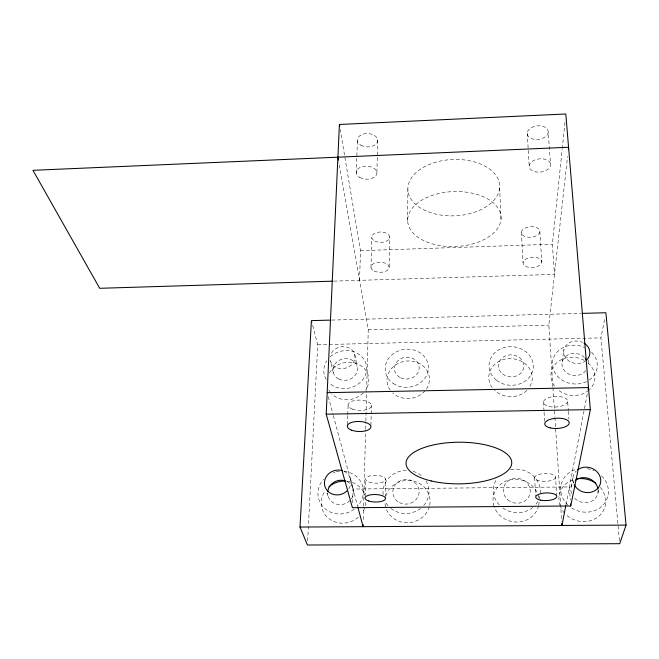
<?xml version="1.0" encoding="UTF-8"?>
<svg xmlns="http://www.w3.org/2000/svg" width="659" height="659" viewBox="0 0 659 659"><rect width="100%" height="100%" fill="white"/><g stroke="black" fill="none" stroke-linecap="round" stroke-linejoin="round"><path stroke-width="0.49" stroke-dasharray="3.29 2.47" d="M407.657 220.823L407.863 189.512M385.466 497.207L385.762 479.184M389.181 266.994L389.658 236.911M370.91 425.343L371.388 405.12M376.907 172.271L377.673 139.832M363.282 519.49L363.603 507.183M363.628 506.161L365.613 430.278M365.646 429.248L365.827 422.073M365.86 421.043L366.635 391.306M366.668 390.276L368.249 329.78L338.8 162.238M365.127 496.392L365.564 479.398M370.992 267.57L371.758 237.537M352.581 502.801L353.01 489.044L569.384 486.935L570.299 499.967M359.559 280.347L360.489 250.684L340.25 129.518M347.441 424.717L347.754 415.631M347.795 414.626L348.109 405.54M356.255 173.119L357.392 140.738M307.654 540.899L317.737 344.748L311.658 321.584M333.882 281.129L554.483 274.375L552.374 244.234L562.135 149.601M562.242 148.588L565.076 121.116M552.893 386.784L548.856 325.142L567.556 156.414M562.218 361.832L563.931 349.591M588.1 363.274L588.792 359.526M565.966 504.72L587.342 393.604M571.089 486.952L573.108 476.663M619.435 540.627L600.926 337.869L604.888 317.77M597.911 493.187L598.627 490.395M360.489 250.684L552.374 244.234M331.93 320.068L581.254 313.404M368.249 329.78L548.856 325.142M317.737 344.748L600.926 337.869M326.946 492.635L328.116 496.227M350.431 478.475L353.117 488.508M328.256 396.636L333.042 414.527M333.314 415.516L357.524 505.873M333.256 372.492L330.332 360.704A12.57 10.931 -12.8 0 0 349.27 366.536A12.57 10.931 -12.8 0 0 350.077 348.479A12.57 10.931 -12.8 0 0 330.587 355.012M354.674 354.451L357.12 366.346M548.206 132.228A10.552 6.779 -7.3 0 1 531.978 138.777A10.552 6.779 -7.3 0 1 532.983 126.915A10.552 6.779 -7.3 0 1 548.206 132.228L550.578 165.088A10.742 6.631 -6.6 0 1 534.037 171.464A10.742 6.631 -6.6 0 1 535.083 159.865A10.742 6.631 -6.6 0 1 550.578 165.088M567.654 401.562A12.134 5.28 -3.1 0 1 548.782 406.414A12.134 5.28 -3.1 0 1 550.249 397.22A12.134 5.28 -3.1 0 1 567.654 401.562L568.289 410.409M568.363 411.389L568.931 419.248M552.959 387.813L554.845 416.579M554.911 417.608L561.699 521.368M539.845 231.68A9.251 5.264 -4.9 0 1 525.627 236.688A9.251 5.264 -4.9 0 1 526.401 227.52A9.251 5.264 -4.9 0 1 539.845 231.68L541.789 262.125A9.399 5.124 -4.5 0 1 527.324 266.986A9.399 5.124 -4.5 0 1 528.139 258.056A9.399 5.124 -4.5 0 1 541.789 262.125M555.553 477.281A10.462 3.954 -2 0 1 539.507 480.955A10.462 3.954 -2 0 1 540.248 474.085A10.462 3.954 -2 0 1 555.553 477.281L556.723 495.609M527.233 133.167L529.21 165.969M543.453 402.006L544.013 411.249M544.07 412.27L544.696 422.543M521.401 232.322L523.04 262.727M534.647 477.668L535.635 495.947M499.637 187.873A45.957 28.18 -2.5 0 1 428.778 211.992A45.957 28.18 -2.5 0 1 432.914 163.102A45.957 28.18 -2.5 0 1 499.637 187.873L501.013 219.365A46.74 27.497 -2.2 0 1 428.885 242.759A46.74 27.497 -2.2 0 1 433.185 195.072A46.74 27.497 -2.2 0 1 501.013 219.365M390.276 390.243A21.261 18.79 -6.6 0 1 406.059 361.074A21.261 18.79 -6.6 0 1 428.086 385.869A21.261 18.79 -6.6 0 1 392.657 392.921M385.869 495.914A22.563 21.17 -6.6 0 1 413.177 480.988A22.563 21.17 -6.6 0 1 429.503 505.964M429.264 506.862A22.563 21.17 -6.6 0 1 408.662 522.719A22.563 21.17 -6.6 0 1 386.479 509.498M385.597 506.862A22.563 21.17 -6.6 0 1 384.971 501.375M492.265 387.657A21.731 19.02 3.4 0 1 509.333 358.611A21.731 19.02 3.4 0 1 530.009 386.339M526.821 390.449A21.731 19.02 3.4 0 1 494.588 390.326M538.601 505.824A23.131 21.335 11.8 0 1 517.496 522.06A23.131 21.335 11.8 0 1 494.291 507.068M493.978 506.178A23.131 21.335 11.8 0 1 508.69 480.156A23.131 21.335 11.8 0 1 537.662 493.83M537.991 494.72A23.131 21.335 11.8 0 1 538.889 498.385M539.095 502.117A23.131 21.335 11.8 0 1 538.79 504.909M588.026 362.969A22.076 19.062 8.3 0 1 589.574 389.477M588.932 390.07A22.076 19.062 8.3 0 1 558.288 390.079M554.524 386.149A22.076 19.062 8.3 0 1 557.374 362.252A22.076 19.062 8.3 0 1 585.027 360.811M600.357 487.421A23.609 21.31 18.1 0 1 597.82 517.068A23.609 21.31 18.1 0 1 565.34 513.946M564.648 513.213A23.609 21.31 18.1 0 1 560.842 507.438M560.109 505.651A23.609 21.31 18.1 0 1 573.767 479.604M329.286 373.019A21.146 18.625 -12.8 0 1 358.438 364.295A21.146 18.625 -12.8 0 1 365.547 390.153M363.307 392.871A21.146 18.625 -12.8 0 1 331.741 393.843M330.406 392.336A21.146 18.625 -12.8 0 1 328.775 389.856M365.745 502.306A22.422 20.899 -18.6 0 1 364.954 506.886M364.674 507.768A22.422 20.899 -18.6 0 1 362.153 512.859M358.331 517.208A22.422 20.899 -18.6 0 1 328.857 518.567A22.422 20.899 -18.6 0 1 325.019 491.112M346.725 481.169A22.422 20.899 -18.6 0 1 364.798 495.09M346.931 481.474A13.081 12.134 -18.3 0 1 351.09 499.25M349.987 500.519A13.081 12.134 -18.3 0 1 335.826 503.987A13.081 12.134 -18.3 0 1 327.647 493.089M344.13 471.333A13.361 12.332 -18.1 0 1 348.347 489.398M598.108 489.934A13.773 12.389 17.3 0 1 589.78 501.944A13.773 12.389 17.3 0 1 574.211 497.8M571.551 493.426A13.773 12.389 17.3 0 1 574.195 481.342M573.577 483.245A14.078 12.603 16.5 0 1 576.279 470.954M426.011 480.979A23.04 21.516 -6.8 0 1 423.523 505.684M420.64 508.369A23.04 21.516 -6.8 0 1 390.812 508.369M388.036 505.684A23.04 21.516 -6.8 0 1 385.803 502.578M383.126 494.588A23.04 21.516 -6.8 0 1 406.298 470.427M413.135 471.374A23.04 21.516 -6.8 0 1 422.386 476.572M539.886 496.145A23.617 21.698 11 0 1 538.667 499.761M537.81 501.466A23.617 21.698 11 0 1 535.602 504.637M532.818 507.381A23.617 21.698 11 0 1 502.323 507.619M499.316 504.926A23.617 21.698 11 0 1 497.1 478.5M510.791 469.719A23.617 21.698 11 0 1 540.223 494.275M601.56 475.872A24.111 21.681 17.3 0 1 602.796 505.404A24.111 21.681 17.3 0 1 570.826 507.438M567.943 505.107A24.111 21.681 17.3 0 1 576.74 469.183M587.218 468.706A24.111 21.681 17.3 0 1 594.039 470.748M591.584 352.277A22.53 19.342 7.9 0 1 587.4 381.141M586.576 381.569A22.53 19.342 7.9 0 1 552.399 364.765A22.53 19.342 7.9 0 1 584.624 347.507M585.81 370.58A12.875 11.055 7.9 0 1 566.888 372.928A12.875 11.055 7.9 0 1 565.735 356.313A12.875 11.055 7.9 0 1 584.937 358.051M343.99 471.284A22.892 21.236 -18.3 0 1 361.972 484.208A22.892 21.236 -18.3 0 1 357.895 505.799M354.245 509.152A22.892 21.236 -18.3 0 1 323.931 507.759A22.892 21.236 -18.3 0 1 323.635 479.142M333.339 472.643A22.892 21.236 -18.3 0 1 335.225 472.042M336.181 471.803A22.892 21.236 -18.3 0 1 340.077 471.226M330.258 356.766A21.558 18.88 -12.8 0 1 360.934 355.876A21.558 18.88 -12.8 0 1 359.435 383.093A21.558 18.88 -12.8 0 1 328.833 382.657M326.312 379.493A21.558 18.88 -12.8 0 1 326.823 360.811M586.09 360.498A13.139 11.211 7.4 0 1 568.626 360.786A13.139 11.211 7.4 0 1 565.686 345.893A13.139 11.211 7.4 0 1 582.507 342.359M399.403 502.57A13.164 12.299 -6.8 0 0 419.132 491.622A13.164 12.299 -6.8 0 0 399.412 481.259A13.164 12.299 -6.8 0 0 399.403 502.57M507.751 499.703A13.493 12.397 10.9 0 0 529.96 493.805A13.493 12.397 10.9 0 0 512.718 478.813A13.493 12.397 10.9 0 0 507.751 499.703M496.573 380.317A22.167 19.292 3 0 0 532.917 370.029A22.167 19.292 3 0 0 504.053 347.631A22.167 19.292 3 0 0 496.573 380.317M502.595 373.9A12.669 11.022 3 0 0 523.51 368.406A12.669 11.022 3 0 0 507.323 355.308A12.669 11.022 3 0 0 502.595 373.9M393.291 383.513A21.681 19.045 -6.8 0 0 428.218 370.564A21.681 19.045 -6.8 0 0 398.95 350.695A21.681 19.045 -6.8 0 0 393.291 383.513M400.59 377.764A12.414 10.906 -6.8 0 0 419.182 367.813A12.414 10.906 -6.8 0 0 400.598 358.842A12.414 10.906 -6.8 0 0 400.59 377.764M338.792 379.049A12.315 10.783 -12.8 0 0 357.45 369.155A12.315 10.783 -12.8 0 0 339.377 360.234A12.315 10.783 -12.8 0 0 338.792 379.049M352.211 409.058A11.697 5.173 1.7 0 0 371.256 406.463A11.697 5.173 1.7 0 0 355.753 400.326A11.697 5.173 1.7 0 0 352.211 409.058M369.04 482.059A10.132 3.88 1.4 0 0 385.614 480.189A10.132 3.88 1.4 0 0 372.31 475.526A10.132 3.88 1.4 0 0 369.04 482.059M359.863 177.518A10.371 6.532 1.5 0 0 376.775 173.968A10.371 6.532 1.5 0 0 363.084 166.439A10.371 6.532 1.5 0 0 359.863 177.518M374.106 270.989A9.127 5.05 1 0 0 389.032 268.304A9.127 5.05 1 0 0 377.088 262.439A9.127 5.05 1 0 0 374.106 270.989M360.934 145.227A10.182 6.681 1.4 0 0 377.541 141.57A10.182 6.681 1.4 0 0 364.106 133.892A10.182 6.681 1.4 0 0 360.934 145.227M374.823 241.046A8.979 5.19 0.9 0 0 389.518 238.261A8.979 5.19 0.9 0 0 377.772 232.256A8.979 5.19 0.9 0 0 374.823 241.046"/><path stroke-width="0.99" d="M363.142 524.622L363.093 526.673L357.788 506.87M326.205 414.19L339.401 124.469L565.809 113.991L590.332 409.618L570.727 505.988L352.425 507.71L326.205 414.19L590.332 409.618M582.276 313.379L605.876 312.745L626.05 525.091L619.715 543.7L307.448 545.009L300.002 527.052L311.41 320.62L330.9 320.101M568.346 149.296L568.569 147.262L32.95 170.31L99.707 288.304L332.853 281.162M565.776 505.708L561.97 525.478L561.839 523.427M588.116 389.584L588.503 387.583L327.185 392.665M300.002 527.052L626.05 525.091M337.91 157.188L338.446 160.219M339.401 124.469L339.739 126.495M570.587 503.987L570.727 505.988M576.633 478.92A23.609 21.31 18.1 0 1 595.917 483.36M328.833 486.869A22.422 20.899 -18.6 0 1 344.814 481.054M347.219 490.691A13.361 12.332 -18.1 0 1 329.788 492.808A13.361 12.332 -18.1 0 1 326.098 476.959A13.361 12.332 -18.1 0 1 342.565 470.715M327.745 491.49A13.081 12.134 -18.3 0 1 345.398 480.864M575.447 480.263A13.773 12.389 17.3 0 1 589.212 478.673A13.773 12.389 17.3 0 1 598.01 489.118M577.556 469.851A14.078 12.603 16.5 0 1 598.043 472.964A14.078 12.603 16.5 0 1 594.064 491.136A14.078 12.603 16.5 0 1 574.277 484.818M585.431 358.653A12.875 11.055 7.9 0 1 586.518 360.374M583.989 343.133A13.139 11.211 7.4 0 1 586.675 359.979M351.519 430.154A11.821 5.025 1.7 0 0 370.745 427.658A11.821 5.025 1.7 0 0 355.086 421.678A11.821 5.025 1.7 0 0 351.519 430.154M368.587 500.972A10.223 3.756 1.4 0 0 385.301 499.184A10.223 3.756 1.4 0 0 371.882 494.654A10.223 3.756 1.4 0 0 368.587 500.972M540.586 500.148A10.56 3.83 -1.9 0 0 556.789 496.622A10.56 3.83 -1.9 0 0 541.352 493.509A10.56 3.83 -1.9 0 0 540.586 500.148M550.125 427.872A12.266 5.132 -2.9 0 0 569.211 423.177A12.266 5.132 -2.9 0 0 551.641 418.935A12.266 5.132 -2.9 0 0 550.125 427.872M431.274 480.955A52.86 20.824 -0.4 0 0 511.73 463.269A52.86 20.824 -0.4 0 0 433.68 444.883A52.86 20.824 -0.4 0 0 431.274 480.955"/></g></svg>
